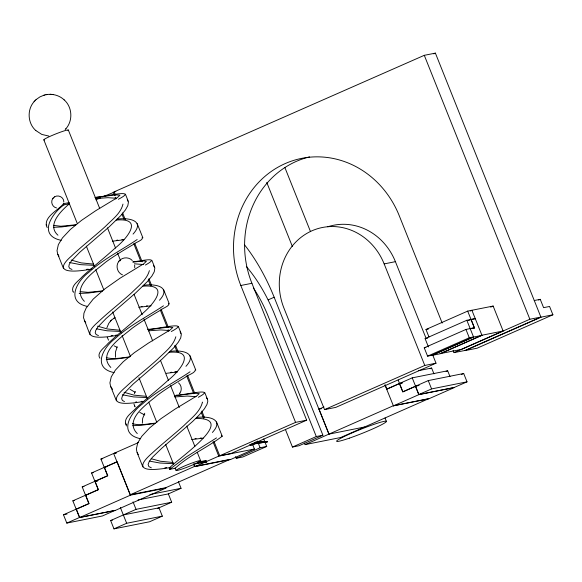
<?xml version="1.0" encoding="UTF-8"?>
<svg xmlns="http://www.w3.org/2000/svg" width="582" height="582" viewBox="0 0 582 582"><rect width="100%" height="100%" fill="white"/><g stroke="black" fill="none" stroke-linecap="round" stroke-linejoin="round"><path stroke-width="0.87" d="M63.838 202.114C64.18 197.4 58.273 194.293 54.519 196.898M202.318 402.475L202.325 402.082M134.74 267.72L134.646 265.057M122.977 204.107C120.736 213.609 111.919 219.749 105.429 226.405C94.342 236.518 82.397 245.655 71.513 255.993C48.844 275.73 79.727 271.234 91.891 269.03M149.385 270.645C146.81 279.898 138.356 285.973 131.874 292.528C120.787 302.64 108.841 311.777 97.958 322.115C75.813 341.278 104.847 337.655 117.273 335.312M175.837 336.767C173.094 346.363 164.248 352.612 157.496 359.4C147.079 368.813 135.977 377.449 125.69 387.015C102.068 407.451 128.898 403.901 143.725 401.435M202.281 402.889C199.539 412.485 190.692 418.734 183.948 425.522C173.531 434.936 162.422 443.571 152.135 453.138C128.513 473.573 155.35 470.023 170.17 467.557M34.12 101.617C26.859 109.714 27.638 123.384 35.837 130.564M117.215 346.792L115.527 351.863L115.578 357.275M65.861 128.789C73.121 120.692 72.343 107.03 64.144 99.849M144.736 413.235L142.648 418.443L142.35 423.209M106.899 327.717L108.783 323.345L111.388 320.136M134.347 393.614L135.344 391.446M52.824 198.527C50.27 201.859 52.431 207.25 56.556 207.941M118.67 261.602C115.396 265.959 117.404 272.914 122.489 274.871M179.896 393.126C182.166 390.035 181.555 385.299 178.565 382.891M53.151 198.098L54.592 196.854M119.15 260.976C122.3 257.011 128.848 256.771 132.281 260.496M133.052 234.095C145.893 220.134 127.764 217.421 117.047 219.203M159.497 300.217C172.337 286.264 154.208 283.55 143.492 285.326M185.949 366.34C198.789 352.386 180.66 349.673 169.937 351.448M212.394 432.462C225.234 418.509 207.105 415.795 196.389 417.57M52.795 198.564L53.18 198.062M118.626 261.66L119.194 260.925M179.452 393.716L179.933 393.076M34.745 100.926L35.56 100.097M110.791 320.74L110.224 321.373M34.069 101.683L34.789 100.868M65.191 129.539L65.912 128.731M137.156 239.544C121.063 250.486 103.181 259.099 88.733 272.42C76.555 281.295 65.366 302.022 87.664 306.488M190.052 371.789C174.258 382.549 156.718 391.002 142.43 403.959C130.15 412.776 117.6 434.034 140.553 438.733M216.497 437.911L185.964 457.117L169.689 469.368L169.224 468.241C176.07 459.904 239.828 417.68 195.516 418.443M163.462 305.819C147.333 316.608 129.611 325.302 115.185 338.549C102.999 347.418 91.811 368.151 114.108 372.611M36.244 99.478L39.867 96.932L43.737 95.273M35.502 100.155L36.295 99.427M111.344 320.18L114.974 317.539M47.178 227.62C42.29 217.312 58.316 210.444 63.438 203.744L68.902 202.652L69.367 203.787L63.904 204.879C51.536 213.638 37.597 235.419 61.212 240.359M69.367 203.787C61.256 210.677 46.407 225.045 57.938 235.215M68.079 203.365L68.902 202.652M257.586 441.302L253.257 444.721L250.813 445.215L250.602 444.706L251.737 443.739M250.602 444.706L253.046 444.219L254.945 442.596M255.323 442.269L255.716 441.942M250.813 445.215L253.512 443.018M145.413 265.043C162.589 255.52 137.723 261.813 132.965 261.747M198.309 397.288C219.036 386.31 179.969 396.095 176.557 395.069M118.379 199.27C141.484 187.288 97.761 198.142 94.982 197.444L115.847 194.883L119.928 195.225L117.346 197.633L95.564 210.815L81.524 220.367L70.364 229.475L62.434 237.929L58.36 244.593L57.021 250.616L57.625 253.817L63.533 268.586M171.275 331.514C194.126 319.547 151.524 330.503 147.901 329.165M114.705 317.685L114.065 318.063M95.943 199.815L100.868 197.64M102.512 196.92L114.96 191.856M115.512 195.21L114.159 191.842L424.293 55.319L435.394 53.129L540.933 317.183L552.9 314.789L549.568 306.467L543.588 307.66L540.256 299.33L534.269 300.53M433.728 53.864L435.394 53.129M268.207 299.854L274.158 297.235L328.91 434.128L364.572 426.999M66.806 523.087L79.501 517.485L115.105 510.37L102.41 515.972L66.806 523.087L63.474 514.757L88.871 503.561L82.208 486.908L107.605 475.712L100.941 459.06L138.4 442.604M79.501 517.485L72.845 500.833L98.234 489.637L91.578 472.984L116.967 461.788M428.978 336.985L425.98 329.492L467.688 311.108L493.143 306.052L503.124 330.998L461.381 349.396L440.116 353.645L481.86 335.247L503.124 330.998M470.241 311.021L471.893 310.264L481.969 335.348L440.225 353.754L431.822 355.427L473.566 337.029L481.969 335.348M95.077 481.372L107.772 475.77L104.44 467.448L117.142 461.846L130.463 495.158L166.059 488.043L115.272 510.436L79.676 517.543L76.344 509.221L89.039 503.619L85.707 495.297L98.409 489.695L95.077 481.372L97.747 480.834M490.691 307.129L493.143 306.052M428.447 346.981L425.115 338.659L466.822 320.275L475.225 318.594M468.568 320.515L471.02 319.431M427.574 356.148L469.281 337.764L473.486 336.927L431.771 355.311L427.574 356.148L424.242 347.825L465.949 329.441L474.352 327.761L467.688 311.108M472.715 328.481L474.352 327.761M472.802 328.583L474.439 327.862L471.107 319.533L475.305 318.696M538.605 300.057L540.256 299.33M329.005 434.092L319.031 409.146L323.97 406.964M130.193 494.795L194.475 466.458L230.137 459.336L165.855 487.672L130.193 494.795L113.635 453.465L116.305 452.927L113.672 453.502M193.93 464.101L194.941 466.633L218.745 456.143L254.407 449.013L252.544 444.35M79.676 517.543L130.463 495.158M213.994 441.432L219.727 455.764L295.569 422.379L306.663 420.189L251.911 283.296A94.051 86.231 78.8 0 1 309.58 156.885M425.864 337.815L395.404 261.66L384.164 263.908A59.655 54.562 78.7 0 0 311.959 230.792A59.655 54.562 78.7 0 0 283.929 308.096L324.538 409.633L424.78 365.445L436.013 363.197L432.521 354.474M454.011 352.627L529.86 319.242L540.954 317.059L465.113 350.444L454.011 352.627L453.08 350.299M306.663 420.189L230.821 453.574L219.727 455.764M436.013 363.197L335.77 407.385L324.538 409.633M540.933 317.183L465.149 350.59L477.124 348.196L552.9 314.789M430.047 368.748L431.64 368.05L433.968 373.877M449.995 376.605L447.667 370.778L412.231 377.856L386.834 389.052L385.168 384.891M386.739 389.22L399.434 383.618L402.097 383.087M254.407 449.013L230.603 459.511L194.941 466.633M235.579 456.615L236.248 458.289L260.103 447.769L266.709 446.452L263.704 438.93M266.709 446.452L242.854 456.965L236.248 458.289M138.05 499.953L168.358 493.9L181.053 488.298L178.39 481.641M446.081 371.476L447.667 370.778M123.333 514.946L158.988 507.824L162.32 516.147L149.625 521.748L113.97 528.871L110.638 520.541L136.035 509.352L171.683 502.222L168.358 493.9M412.231 377.856L418.894 394.516L454.324 387.43L467.026 381.836L463.694 373.506L428.257 380.592L402.86 391.781L398.197 380.126M285.42 429.501L292.44 447.056L316.295 436.544L322.908 435.22L274.755 314.833A79.276 31.384 66.2 0 0 246.47 266.672M322.908 435.22L299.046 445.739L292.44 447.056M157.402 508.523L171.683 502.222M461.315 374.553L463.694 373.506M113.97 528.871L126.665 523.276L162.32 516.147M305.106 444.619L393.287 405.756L428.752 398.67L340.768 437.497L305.106 444.619L304.481 443.062M418.894 394.516L431.589 388.914L467.026 381.836M393.403 405.872L418.793 394.676L454.258 387.59L428.869 398.786L393.403 405.872L384.971 384.971M44.407 95.077C51.252 93.12 59.029 95.004 64.209 99.9M43.672 95.295L44.501 95.048M97.769 198.113L95.426 198.578L107.976 197.684L116.684 198.317M425.98 329.492L428.505 328.99M470.234 328.699L474.439 327.862M425.115 338.659L427.632 338.157M424.242 347.825L425.922 347.49M418.349 370.705L431.64 368.05M399.536 383.458L402.191 382.927M415.563 386.186L419.105 385.48M319.031 409.146L321.686 408.615M100.941 459.06L102.723 458.703M104.273 467.39L106.055 467.033M91.578 472.984L93.353 472.628M254.48 442.647L267.138 441.403L267.342 441.913L253.468 443.913M94.902 481.314L97.572 480.776M197.516 462.29L206.239 460.842L206.683 461.984L194.694 463.89M82.208 486.908L83.99 486.552M169.689 469.368L175.16 468.277C189.15 455.299 207.41 447.594 222.229 436.216L216.511 421.921M72.845 500.833L74.62 500.476M149.858 494.533L181.053 488.298M63.474 514.757L67.032 514.044M110.638 520.541L112.421 520.184M114.159 191.842L115.869 191.5M295.569 422.379L240.817 285.486L251.911 283.296M45.905 94.721L46.931 94.539M256.873 443.397L258.379 443.164M256.444 443.579L253.446 444.037M258.888 443.091L267.342 441.913M75.602 225.125L61.75 226.929L53.362 227.329M102.046 291.247L88.202 293.052L79.188 293.43M128.498 357.37L114.647 359.174L106.259 359.581M154.943 423.492L141.091 425.297L132.703 425.704M251.024 444.401L250.093 444.539M129.735 356.897C122.016 357.646 113.941 359.712 106.288 357.61M196.825 463.257L199.059 462.945M75.813 224.79L60.848 226.245L53.391 225.365M102.257 290.913L88.02 292.346L80.2 291.626M155.154 423.165C147.675 423.82 139.753 425.937 132.405 423.587M123.857 239.769L112.355 241.195M132.907 262.147L143.63 260.903L146.373 261.347L143.79 263.755L120.161 278.123L104.345 289.247L93.164 299.148L86.129 308.118L83.924 313.225L83.553 317.845L89.977 334.708M151.138 305.783L138.8 307.318M148.381 330.401L149.479 330.256M177.583 371.905L166.299 373.324M203.198 438.137L191.696 439.563M115.658 335.181L116.626 335.057M202.354 462.515L203.445 462.377M176.79 371.622L174.833 371.869M121.936 239.617L122.926 239.5M141.15 401.42L142.103 401.304M200.273 438.108L201.285 437.991M249.874 444.393L250.304 444.342M204.529 462.239L206.683 461.984M146.358 305.987L147.384 305.863M88.253 269.175L86.391 269.386M147.879 329.688L168.744 327.128L172.825 327.47L170.235 329.878L148.461 343.067L134.42 352.612L123.26 361.72L115.331 370.174L111.257 376.845L109.918 382.869L110.522 386.062L116.429 400.831M170.715 372.349L171.77 372.225M174.324 395.811L195.196 393.25L199.27 393.599L196.687 396L174.906 409.19L160.872 418.742L149.705 427.85L141.782 436.296L137.701 442.967L136.363 448.991L136.966 452.185L142.874 466.953M267.138 441.403L256.924 442.16M206.239 460.842L198.542 461.621M116.756 240.221L117.819 240.104M166.656 467.659L164.837 467.855M148.315 330.831L160.879 329.929L169.58 330.561M174.767 396.953L187.324 396.051L196.025 396.684M195.021 438.704L196.098 438.588M141.033 306.576L142.124 306.459M112.843 335.508L111.053 335.69M135.788 401.973L136.632 401.9M116.167 220.076C144.889 217.479 126.367 239.318 115.098 248.121C104.425 257.899 92.975 266.789 82.338 276.603C79.014 280.808 70.604 285.522 72.99 291.698M142.619 286.199C172.141 283.652 151.822 306.292 140.728 314.986C130.07 324.683 118.663 333.53 108.121 343.351C105.102 347.272 96.088 352.641 99.908 358.214M169.064 352.321C197.785 349.724 179.263 371.563 167.987 380.366C157.78 389.714 146.882 398.27 136.625 407.56C132.463 412.565 121.973 418.276 126.52 425.995M134.427 263.806L143.703 264.57M93.898 265.319L80.6 264.665L69.44 262.518M120.343 331.442L107.052 330.787L96.707 328.881M146.788 397.564L133.496 396.909L122.329 394.763M173.24 463.687L159.948 463.032L149.603 461.126M51.143 94.342L50.132 94.313M93.644 264.119L81.094 262.868L71.15 260.045M120.096 330.241L107.539 328.997L97.594 326.167M146.54 396.364L133.991 395.12L124.039 392.29M172.992 462.486L160.436 461.242L151.196 458.718M35.771 130.506L41.802 134.427L48.837 136.064M53.231 94.568L52.147 94.422M168.453 303.549C170.73 305.725 162.596 308.162 161.149 309.806C151.204 315.64 141.295 321.577 131.969 328.379C122.315 336.702 96.641 352.947 110.835 367.46M221.349 435.802L222.229 436.216M142.219 237.463C143.856 240.111 134.929 242.519 133.387 244.462C123.879 250.034 114.436 255.753 105.524 262.249C95.87 270.579 70.196 286.824 84.383 301.338M71.993 269.459L69.695 268.389L68.785 266.687L69.258 264.337L71.441 260.882L79.625 252.406L109.241 226.805L120.954 215.435L125.457 209.891L127.807 205.679L128.433 202.23L127.254 199.604M98.445 335.581L96.146 334.512L95.23 332.809L95.71 330.46L97.885 327.004L106.07 318.529L135.686 292.928L147.406 281.557L151.902 276.014L154.252 271.801L154.834 267.975L153.43 265.457M151.335 467.826L148.825 466.553L148.119 464.451L149.218 461.511L152.477 457.234L161.876 448.147L192.642 421.47L199.691 414.471L204.391 408.84L206.945 404.534L207.789 401.384L207.548 399.514L204.74 392.501M195.305 369.745C195.632 373.077 187.098 375.106 184.88 377.536C175.517 383.036 166.241 388.725 157.489 395.178C148.024 403.37 123.239 419.477 137.279 433.583M124.475 401.587L122.373 400.431L121.66 398.634L122.336 396.197L124.723 392.646L133.227 384.004L162.131 359.05L173.851 347.687L178.354 342.136L180.704 337.924L181.329 334.475L180.151 331.849M144.787 414.959L139.789 412.398M117.011 347.265L114.145 345.875M135.046 392.232L130.128 389.387M73.732 292.266L73.208 291.902M126.629 424.511L125.399 423.26M46.764 225.78L46.058 224.885M206.326 397.702L207.25 398.859M112.566 389.336L110.725 386.564M85.736 322.777L84.274 320.442M58.942 256.211L57.829 254.312M138.283 454.578L137.17 452.687M108.565 340.186L107.219 337.254M134.777 406.149L135.14 406.898M133.947 403.908L134.478 405.45M134.464 405.421L134.791 406.185M142.888 237.849L137.163 223.553M169.333 303.971L163.615 289.676M195.778 370.094L190.059 355.798M253.046 444.219L253.257 444.721M63.438 203.744L63.904 204.879M128.207 201.146L125.399 194.133M154.652 267.269L151.844 260.256M181.097 333.391L178.296 326.378M424.293 55.319L529.86 319.242M466.822 320.275L473.566 337.029M465.949 329.441L469.281 337.764M442.189 323.075L399.259 215.733A94.051 86.231 78.8 0 0 285.224 163.564A94.051 86.231 78.8 0 0 240.817 285.486M384.164 263.908L424.78 365.445M428.257 380.592L431.589 388.914M418.793 394.676L415.468 386.353L402.766 391.948L399.434 383.618M284.904 167.594L310.526 231.658M385.037 417.956L386.383 421.324M266.767 182.464L292.397 246.55M316.295 436.544L268.149 316.157A62.594 24.779 66.2 0 0 253.33 287.988M257.433 441.083L260.103 447.769M122.591 212.917L125.29 219.661M134.733 243.276L142.154 261.827M148.897 278.691L151.596 285.435M161.039 309.049L168.46 327.593M175.546 345.301L178.245 352.052M187.688 375.659L194.766 393.367M201.852 411.074L204.551 417.818M113.184 192.213L114.53 195.588M115.207 197.276L115.883 198.957M121.951 214.14L123.973 219.196M133.758 243.647L140.837 261.354M148.257 279.906L150.622 285.813M160.399 310.264L167.143 327.128M168.154 329.659L168.831 331.347M174.564 345.679L176.928 351.579M186.706 376.037L193.791 393.745M201.212 412.296L203.569 418.196M213.012 441.803L218.745 456.143M68.341 130.033L99.718 208.472M107.474 227.868L115.571 248.114M117.593 253.17L120.634 260.765M134.122 294.499L142.219 314.746M143.907 318.958L152.68 340.892M160.436 360.287L168.533 380.533M170.562 385.59L179.329 407.516M186.749 426.075L194.846 446.314M197.211 452.221L200.579 460.653A13.211 1.062 -21.8 0 1 182.319 468.954A13.211 1.062 -21.8 0 1 182.064 467.084A13.211 1.062 -21.8 0 1 200.594 460.689M193.464 463.934L194.475 466.458M43.832 139.869L77.231 223.372M86.34 246.142L94.437 266.389M95.783 269.757L103.88 290.003M112.653 311.93L121.085 333.013M122.096 335.545L130.528 356.635M138.96 377.718L147.399 398.801M148.745 402.177L156.842 422.423M165.615 444.35L173.712 464.589M175.058 467.964L176.07 470.496M133.038 501.851L136.035 509.352M120.336 507.453L126.665 523.276M264.701 441.891L264.897 442.4M200.768 461.933L201.212 463.076M327.79 226.784A59.655 54.562 78.7 0 1 395.404 261.66M44.647 139.906A13.211 1.062 -21.8 0 1 55.501 134.042A13.211 1.062 -21.8 0 1 67.898 130.572M244.404 244.68A94.051 37.233 66.2 0 1 274.158 297.235M349.353 438.151A26.787 2.146 -21.8 0 0 386.412 421.397A26.787 2.146 -21.8 0 0 348.829 434.354A26.787 2.146 -21.8 0 0 349.353 438.151"/></g></svg>
